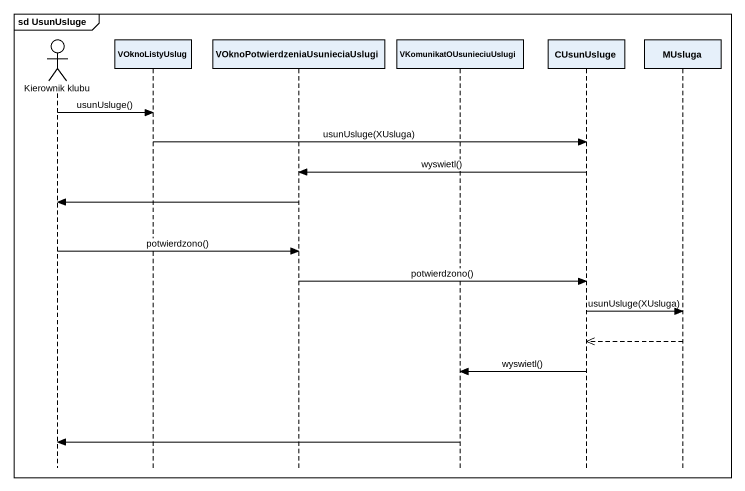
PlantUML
@startuml
mainframe sd UsunUsluge
hide footbox
actor "Kierownik klubu" as Kierownik_klubu
participant VOknoListyUslug
participant "VOknoPotwierdzeniaUsunieciaUslugi" as VOknoPotwierdzeniaUsunieciaU
participant VKomunikatOUsunieciuUslugi
participant CUsunUsluge
participant MUsluga

Kierownik_klubu -> VOknoListyUslug : usunUsluge()
VOknoListyUslug -> CUsunUsluge : usunUsluge(XUsluga)
CUsunUsluge -> VOknoPotwierdzeniaUsunieciaU : wyswietl()
VOknoPotwierdzeniaUsunieciaU -> Kierownik_klubu
Kierownik_klubu -> VOknoPotwierdzeniaUsunieciaU : potwierdzono()
VOknoPotwierdzeniaUsunieciaU -> CUsunUsluge : potwierdzono()
CUsunUsluge -> MUsluga : usunUsluge(XUsluga)
MUsluga -->> CUsunUsluge
CUsunUsluge -> VKomunikatOUsunieciuUslugi : wyswietl()
VKomunikatOUsunieciuUslugi -> Kierownik_klubu
@enduml
